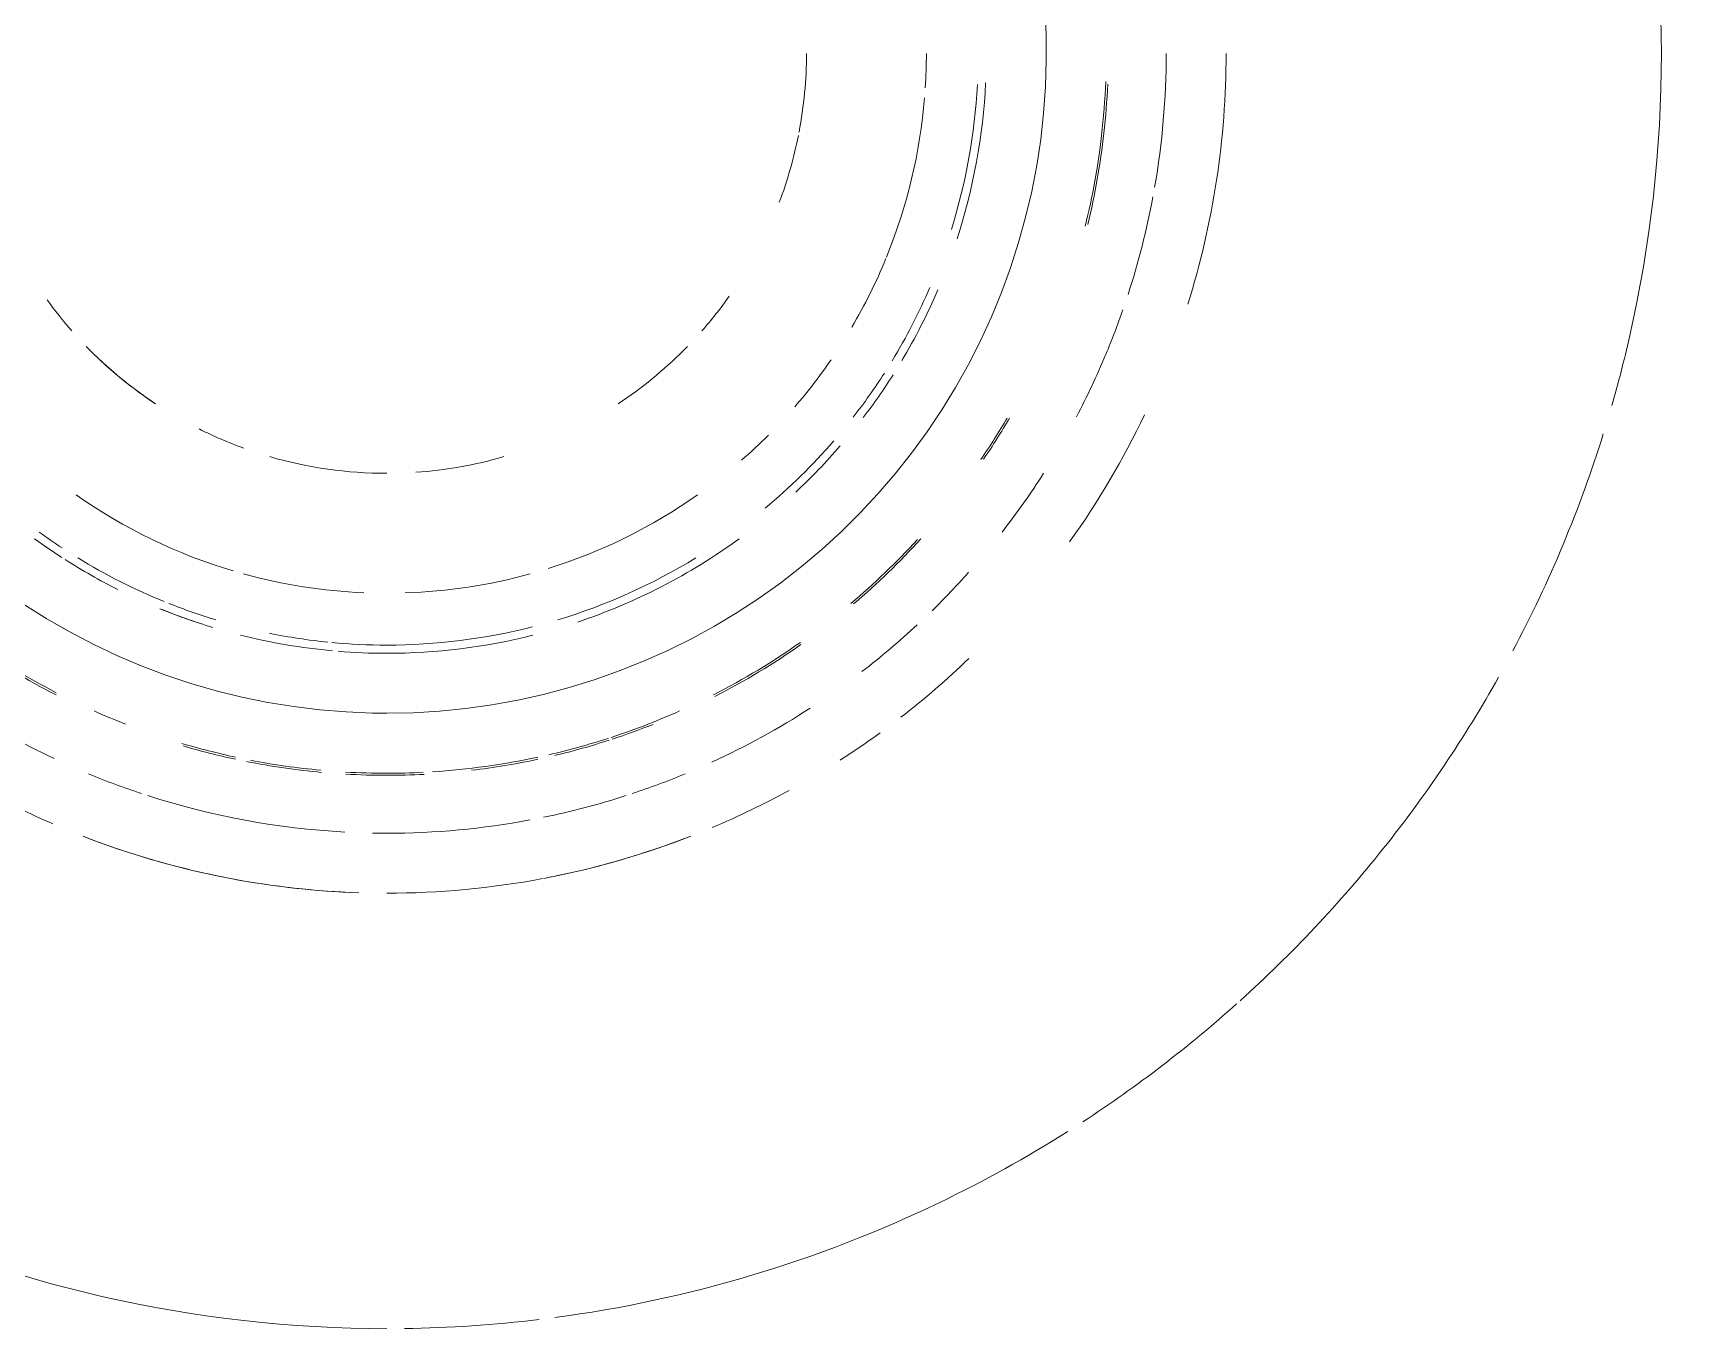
# Model space of a CAD drawing. Header units: millimetres. Extents: x -4000 to 187956, y -58990 to 162485.
# Drawn here: x 157100.8 to 157163.7, y 1700.4 to 1749.3 of the extents above; entities that cross this region are included whole.
import ezdxf

# ---------------------------------------------------------------- set-up
doc = ezdxf.new("R2010")
doc.units = ezdxf.units.MM
doc.layers.add('P-SANR-FIXT', color=6, linetype='Continuous', lineweight=9)

# ---------------------------------------------------------------- blocks, each defined once
blk = doc.blocks.new('C307 - C307-V893-FFS - TANG 1')
at = {"layer": 'P-SANR-FIXT', "color": 90}
for p, q in [((-0.996, 174.886), (-1.99, 174.826)), ((0, 174.906), (-0.996, 174.886)), ((0.538, 174.9), (0, 174.906)), ((2.526, 174.777), (1.533, 174.858)), ((-4.948, 174.409), (-5.92, 174.192)), ((-5.576, 174.269), (-5.92, 174.192)), ((-4.948, 174.409), (-5.576, 174.269)), ((-3.968, 174.588), (-4.948, 174.409)), ((-3.968, 174.588), (-4.948, 174.409)), ((-2.982, 174.727), (-3.968, 174.588)), ((-2.982, 174.727), (-3.968, 174.588)), ((-1.99, 174.826), (-2.982, 174.727)), ((3.515, 174.656), (2.526, 174.777)), ((3.515, 174.656), (2.526, 174.777)), ((4.498, 174.496), (3.515, 174.656)), ((4.498, 174.496), (3.515, 174.656)), ((5.474, 174.297), (4.498, 174.496)), ((6.441, 174.058), (5.474, 174.297)), ((-7.834, 173.641), (-8.774, 173.309)), ((-6.883, 173.936), (-7.834, 173.641)), ((-5.92, 174.192), (-6.883, 173.936)), ((7.398, 173.782), (6.441, 174.058)), ((8.343, 173.467), (7.398, 173.782)), ((-8.774, 173.309), (-9.699, 172.94)), ((9.275, 173.114), (8.343, 173.467)), ((10.192, 172.725), (9.275, 173.114)), ((10.192, 172.725), (9.275, 173.114)), ((-10.608, 172.533), (-11.501, 172.091)), ((-10.608, 172.533), (-11.501, 172.091)), ((-9.699, 172.94), (-10.608, 172.533)), ((-9.699, 172.94), (-10.608, 172.533)), ((11.092, 172.299), (10.192, 172.725)), ((11.092, 172.299), (10.192, 172.725)), ((-11.501, 172.091), (-12.375, 171.614)), ((-11.501, 172.091), (-12.375, 171.614)), ((11.975, 171.838), (11.092, 172.299)), ((12.839, 171.341), (11.975, 171.838)), ((12.839, 171.341), (12.142, 171.742)), ((-13.23, 171.101), (-14.063, 170.556)), ((-13.23, 171.101), (-14.063, 170.556)), ((-12.375, 171.614), (-13.23, 171.101)), ((-12.375, 171.614), (-13.23, 171.101)), ((13.682, 170.811), (12.839, 171.341)), ((13.682, 170.811), (12.839, 171.341)), ((-14.063, 170.556), (-14.874, 169.977)), ((-14.874, 169.977), (-15.661, 169.366)), ((-15.661, 169.366), (-16.422, 168.724)), ((-16.422, 168.724), (-17.158, 168.053)), ((-17.158, 168.053), (-17.866, 167.352)), ((-17.866, 167.352), (-18.546, 166.624)), ((-18.546, 166.624), (-19.196, 165.869)), ((-18.546, 166.624), (-19.196, 165.869)), ((-19.196, 165.869), (-19.815, 165.088)), ((-19.815, 165.088), (-20.403, 164.284)), ((-21.479, 162.608), (-21.966, 161.739)), ((-21.966, 161.739), (-22.418, 160.851)), ((-22.418, 160.851), (-22.834, 159.946)), ((-22.834, 159.946), (-23.213, 159.025)), ((-22.834, 159.946), (-23.213, 159.025)), ((-23.213, 159.025), (-23.555, 158.089)), ((-23.213, 159.025), (-23.555, 158.089)), ((-23.555, 158.089), (-23.86, 157.141)), ((-23.86, 157.141), (-24.126, 156.181)), ((-24.126, 156.181), (-24.354, 155.211)), ((-24.354, 155.211), (-24.543, 154.233)), ((-24.543, 154.233), (-24.693, 153.248)), ((-24.693, 153.248), (-24.803, 152.258)), ((-24.803, 152.258), (-24.874, 151.265)), ((-24.874, 151.265), (-24.904, 150.269)), ((-24.874, 151.265), (-24.904, 150.269)), ((-24.904, 150.269), (-24.895, 149.273)), ((-24.904, 150.269), (-24.895, 149.273)), ((-24.895, 149.273), (-24.846, 148.278)), ((-24.895, 149.273), (-24.846, 148.278))]:
    blk.add_line(p, q, dxfattribs=at)
at = {"layer": 'P-SANR-FIXT', "color": 90, "flags": 128}
for points in [[(0, 174.906), (-0.996, 174.886), (-1.99, 174.826), (-2.982, 174.727)], [(1.533, 174.858), (0.538, 174.9), (0, 174.906)], [(2.526, 174.777), (1.533, 174.858), (0.538, 174.9)], [(7.398, 173.782), (6.441, 174.058), (5.474, 174.297), (4.498, 174.496)], [(-7.834, 173.641), (-8.774, 173.309), (-9.699, 172.94)], [(-5.92, 174.192), (-6.883, 173.936), (-7.834, 173.641)], [(9.275, 173.114), (8.343, 173.467), (7.398, 173.782)], [(12.142, 171.742), (11.975, 171.838), (11.092, 172.299)], [(-14.063, 170.556), (-14.874, 169.977), (-15.661, 169.366)], [(-15.661, 169.366), (-16.422, 168.724), (-17.158, 168.053), (-17.866, 167.352), (-18.546, 166.624)], [(-19.196, 165.869), (-19.815, 165.088), (-20.403, 164.284), (-20.957, 163.457), (-21.479, 162.608), (-21.966, 161.739)], [(-20.403, 164.284), (-20.957, 163.457), (-21.479, 162.608)], [(-21.966, 161.739), (-22.418, 160.851), (-22.834, 159.946)], [(-23.555, 158.089), (-23.86, 157.141), (-24.126, 156.181), (-24.354, 155.211)], [(-24.354, 155.211), (-24.543, 154.233), (-24.693, 153.248), (-24.803, 152.258), (-24.874, 151.265)]]:
    blk.add_lwpolyline(points, dxfattribs=at)
at = {"layer": 'P-SANR-FIXT', "color": 254}
for start, end in [(90.78919, 96.86471), (64.28571, 90), (97.57242, 115.71429), (115.71429, 122.29654), (123.10508, 131.81018), (132.02878, 141.42857), (141.42857, 150.71819), (152.05817, 162.63814), (163.97782, 167.14286), (167.14286, 192.85714)]:
    blk.add_arc((0, 150), 48.136, start, end, dxfattribs=at)
at = {"layer": 'P-SANR-FIXT', "color": 90}
for radius, start, end in [(31.698, 90, 100.69705), (31.698, 90, 100.69705), (31.698, 68.77703, 88.07648), (31.698, 79.28012, 88.07648), (31.698, 100.77321, 111.22297), (31.698, 101.16825, 111.22297), (31.698, 68.77703, 78.83175), (29.434, 90, 100.57941), (29.434, 88.94096, 90), (29.434, 72.13412, 86.9143), (31.698, 112.79834, 118.6438), (31.698, 112.79834, 118.6438), (29.434, 101.60192, 107.86828), (31.698, 61.43497, 66.53955), (31.698, 61.43497, 66.53955), (29.434, 108.35321, 112.50647), (29.434, 67.49353, 71.64679), (29.434, 114.65296, 122.90239), (27.248, 96.75172, 102.08341), (27.17, 93.64805, 102.11179), (27.248, 90, 92.95697), (27.17, 90, 92.89211), (27.248, 86.74452, 90), (27.17, 86.71726, 90), (27.248, 78.7895, 84.80757), (27.17, 79.06932, 84.72606), (31.698, 122.68171, 126), (31.698, 122.68171, 126), (27.248, 103.47235, 107.95995), (27.17, 103.00259, 107.94473), (27.17, 73.45514, 77.86329), (27.248, 73.58854, 77.89171), (29.434, 57.09053, 64.7349), (27.248, 108.18794, 111.65225), (27.17, 108.17216, 111.34556), (31.698, 127.77357, 133.88776), (31.698, 127.77357, 133.88776), (27.17, 111.34556, 114.00388), (27.17, 65.99612, 68.69202), (27.248, 117.05009, 125.02004), (27.17, 117.01747, 125.10197), (27.17, 54.89059, 62.62948), (27.248, 54.97254, 62.70791), (29.434, 127.5574, 132.88959), (22.642, 90, 104.09242), (22.642, 90, 104.09242), (22.642, 90, 104.09242), (22.642, 85.34605, 90), (22.642, 85.34605, 90), (22.642, 85.34605, 90), (22.642, 75.87973, 84.81435), (22.642, 75.87973, 84.81435), (22.642, 75.87973, 84.81435), (22.332, 90, 104.25699), (22.332, 84.65623, 90), (22.332, 78.5639, 84.27535), (22.642, 108.57228, 126), (22.642, 108.57228, 126), (22.642, 108.57228, 126), (22.332, 106.79445, 121.51301), (22.332, 68.3582, 73.20555), (22.642, 67.76246, 73.11731), (22.642, 67.76246, 72), (22.642, 67.76246, 72), (29.434, 134.38776, 138.29038), (27.248, 130.30774, 137.75183), (27.17, 130.14988, 137.52075), (22.332, 58.48699, 67.86854), (20.377, 91.95507, 105.39247), (20.377, 74.60753, 87.54566), (22.642, 57.53925, 63.33283), (22.642, 57.53925, 63.33283), (22.642, 57.53925, 63.33283), (20.377, 107.41303, 125.1563), (20.377, 54.8437, 73.43605), (22.332, 54, 56.70052), (22.642, 54, 57.15538), (22.642, 54, 57.15538), (22.642, 54, 57.15538), (31.698, 144.43782, 154.52247), (31.698, 144.43782, 154.52247), (29.434, 142.1351, 147.42262), (22.332, 129.76143, 139.0847), (22.642, 133.01651, 139.12674), (22.642, 133.01651, 139.12674), (22.642, 133.01651, 139.12674), (15.849, 93.96604, 106.19803), (15.849, 93.96604, 106.19803), (15.849, 73.80197, 90), (15.849, 73.80197, 90), (27.248, 145.80389, 149.66723), (27.17, 145.65241, 149.56786), (20.377, 131.09996, 135), (15.849, 63.42695, 70.09263), (15.849, 63.42695, 70.09263), (29.434, 152.23573, 157.26139), (22.642, 142.63139, 147.61727), (22.332, 142.05502, 147.29785), (20.377, 139.12735, 145.42763), (15.849, 123.43143, 135), (15.849, 123.43143, 135), (15.849, 45, 56.56857), (15.849, 44.26348, 56.56857), (29.434, 157.28392, 160.81741), (22.642, 149.19433, 156.78139), (22.642, 149.19433, 156.78139), (22.642, 149.19433, 156.78139), (22.332, 148.70887, 156.69557), (15.849, 135, 135.73652), (15.849, 135, 135.73652), (15.849, 44.26348, 45), (15.849, 138.64736, 144.67195), (15.849, 138.64736, 144.67195), (15.849, 35.93712, 41.35264), (15.849, 35.93712, 41.35264), (20.377, 149.52461, 157.67519), (31.698, 162.62063, 180), (31.698, 162.62063, 180), (29.434, 162, 169.40896), (20.377, 157.8242, 175.29516), (22.642, 162, 177.20159), (22.642, 162, 177.20159), (22.642, 162, 177.20159), (22.332, 162.69504, 176.98236), (27.248, 166.29904, 173.66543), (27.17, 166.12009, 173.4416), (15.849, 159.2393, 168.73223), (15.849, 159.2393, 168.73223), (29.434, 170.123, 180), (27.248, 173.66543, 177.56041), (27.17, 173.4416, 177.76527), (15.849, 169.21164, 180), (15.849, 169.21164, 180), (20.377, 176.34195, 180)]:
    blk.add_arc((0, 150), radius, start, end, dxfattribs=at)
at = {"layer": 'P-SANR-FIXT', "color": 250}
blk.add_open_spline([(-119.281, 157.53), (-115.966, 146.845), (-106.161, 127.436), (-84.838, 108.521), (-62.347, 96.734), (-49.425, 91.873), (-42.56, 89.707)], degree=3, knots=[0, 0, 0, 0, 0.333333, 0.666667, 0.833333, 1, 1, 1, 1], dxfattribs=at)
blk = doc.blocks.new('C307 - C307-V946-FFS - TANG 1')
at = {"layer": 'P-SANR-FIXT', "color": 90}
for p, q in [((-0.996, 174.886), (-1.99, 174.826)), ((-0.996, 174.886), (-1.99, 174.826)), ((0, 174.906), (-0.996, 174.886)), ((0, 174.906), (-0.996, 174.886)), ((0.538, 174.9), (0, 174.906)), ((0.538, 174.9), (0, 174.906)), ((1.533, 174.858), (0.538, 174.9)), ((1.533, 174.858), (0.538, 174.9)), ((2.526, 174.777), (1.533, 174.858)), ((2.526, 174.777), (1.533, 174.858)), ((-4.948, 174.409), (-5.92, 174.192)), ((-5.576, 174.269), (-5.92, 174.192)), ((-4.948, 174.409), (-5.576, 174.269)), ((-3.968, 174.588), (-4.948, 174.409)), ((-3.968, 174.588), (-4.948, 174.409)), ((-2.982, 174.727), (-3.968, 174.588)), ((-2.982, 174.727), (-3.968, 174.588)), ((-1.99, 174.826), (-2.982, 174.727)), ((-1.99, 174.826), (-2.982, 174.727)), ((3.515, 174.656), (2.526, 174.777)), ((3.515, 174.656), (2.526, 174.777)), ((4.498, 174.496), (3.515, 174.656)), ((4.498, 174.496), (3.515, 174.656)), ((5.474, 174.297), (4.498, 174.496)), ((5.474, 174.297), (4.498, 174.496)), ((6.441, 174.058), (5.474, 174.297)), ((6.441, 174.058), (5.474, 174.297)), ((-7.834, 173.641), (-8.774, 173.309)), ((-7.834, 173.641), (-8.774, 173.309)), ((-6.883, 173.936), (-7.834, 173.641)), ((-6.883, 173.936), (-7.834, 173.641)), ((-5.92, 174.192), (-6.883, 173.936)), ((-5.92, 174.192), (-6.883, 173.936)), ((7.398, 173.782), (6.441, 174.058)), ((7.398, 173.782), (6.441, 174.058)), ((8.343, 173.467), (7.398, 173.782)), ((8.343, 173.467), (7.398, 173.782)), ((-8.774, 173.309), (-9.699, 172.94)), ((-8.774, 173.309), (-9.699, 172.94)), ((9.275, 173.114), (8.343, 173.467)), ((9.275, 173.114), (8.343, 173.467)), ((10.192, 172.725), (9.275, 173.114)), ((10.192, 172.725), (9.275, 173.114)), ((-10.608, 172.533), (-11.501, 172.091)), ((-10.608, 172.533), (-11.501, 172.091)), ((-9.699, 172.94), (-10.608, 172.533)), ((-9.699, 172.94), (-10.608, 172.533)), ((11.092, 172.299), (10.192, 172.725)), ((11.092, 172.299), (10.192, 172.725)), ((-11.501, 172.091), (-12.375, 171.614)), ((-11.501, 172.091), (-12.375, 171.614)), ((11.975, 171.838), (11.092, 172.299)), ((11.975, 171.838), (11.092, 172.299)), ((12.839, 171.341), (11.975, 171.838)), ((12.142, 171.742), (11.975, 171.838)), ((12.839, 171.341), (12.142, 171.742)), ((-13.23, 171.101), (-14.063, 170.556)), ((-13.23, 171.101), (-14.063, 170.556)), ((-12.375, 171.614), (-13.23, 171.101)), ((-12.375, 171.614), (-13.23, 171.101)), ((13.682, 170.811), (12.839, 171.341)), ((13.682, 170.811), (12.839, 171.341)), ((-14.063, 170.556), (-14.874, 169.977)), ((-14.063, 170.556), (-14.874, 169.977)), ((-14.874, 169.977), (-15.661, 169.366)), ((-14.874, 169.977), (-15.661, 169.366)), ((-15.661, 169.366), (-16.422, 168.724)), ((-15.661, 169.366), (-16.422, 168.724)), ((-16.422, 168.724), (-17.158, 168.053)), ((-16.422, 168.724), (-17.158, 168.053)), ((-17.158, 168.053), (-17.866, 167.352)), ((-17.158, 168.053), (-17.866, 167.352)), ((-17.866, 167.352), (-18.546, 166.624)), ((-17.866, 167.352), (-18.546, 166.624)), ((-18.546, 166.624), (-19.196, 165.869)), ((-18.546, 166.624), (-19.196, 165.869)), ((-19.196, 165.869), (-19.815, 165.088)), ((-19.196, 165.869), (-19.815, 165.088)), ((-19.815, 165.088), (-20.403, 164.284)), ((-19.815, 165.088), (-20.403, 164.284)), ((-20.403, 164.284), (-20.957, 163.457)), ((-20.403, 164.284), (-20.957, 163.457)), ((-20.957, 163.457), (-21.479, 162.608)), ((-20.957, 163.457), (-21.479, 162.608)), ((-21.479, 162.608), (-21.966, 161.739)), ((-21.479, 162.608), (-21.966, 161.739)), ((-21.966, 161.739), (-22.418, 160.851)), ((-21.966, 161.739), (-22.418, 160.851)), ((-22.418, 160.851), (-22.834, 159.946)), ((-22.834, 159.946), (-23.213, 159.025)), ((-23.213, 159.025), (-23.555, 158.089)), ((-23.555, 158.089), (-23.86, 157.141)), ((-23.555, 158.089), (-23.86, 157.141)), ((-23.86, 157.141), (-24.126, 156.181)), ((-23.86, 157.141), (-24.126, 156.181)), ((-24.126, 156.181), (-24.354, 155.211)), ((-24.126, 156.181), (-24.354, 155.211)), ((-24.354, 155.211), (-24.543, 154.233)), ((-24.354, 155.211), (-24.543, 154.233)), ((-24.543, 154.233), (-24.693, 153.248)), ((-24.543, 154.233), (-24.693, 153.248)), ((-24.693, 153.248), (-24.803, 152.258)), ((-24.693, 153.248), (-24.803, 152.258)), ((-24.803, 152.258), (-24.874, 151.265)), ((-24.803, 152.258), (-24.874, 151.265)), ((-24.874, 151.265), (-24.904, 150.269)), ((-24.874, 151.265), (-24.904, 150.269)), ((-24.904, 150.269), (-24.895, 149.273)), ((-24.904, 150.269), (-24.895, 149.273)), ((-24.895, 149.273), (-24.846, 148.278)), ((-24.895, 149.273), (-24.846, 148.278))]:
    blk.add_line(p, q, dxfattribs=at)
at = {"layer": 'P-SANR-FIXT', "color": 90, "flags": 128}
blk.add_lwpolyline([(-22.418, 160.851), (-22.834, 159.946), (-23.213, 159.025), (-23.555, 158.089)], dxfattribs=at)
at = {"layer": 'P-SANR-FIXT', "color": 254}
for start, end in [(90.78919, 96.86471), (64.28571, 90), (97.57242, 115.71429), (115.71429, 122.29654), (123.10508, 131.81018), (132.02878, 141.42857), (141.42857, 150.71819), (152.05817, 162.63814), (163.97782, 167.14286), (167.14286, 192.85714)]:
    blk.add_arc((0, 150), 48.136, start, end, dxfattribs=at)
at = {"layer": 'P-SANR-FIXT', "color": 90}
for radius, start, end in [(31.698, 90, 100.69705), (31.698, 90, 100.69705), (31.698, 68.77703, 88.07648), (31.698, 79.28012, 88.07648), (31.698, 100.77321, 111.22297), (31.698, 101.16825, 111.22297), (31.698, 68.77703, 78.83175), (29.434, 90, 100.57941), (29.434, 88.94096, 90), (29.434, 72.13412, 86.9143), (31.698, 112.79834, 118.6438), (31.698, 112.79834, 118.6438), (29.434, 101.60192, 107.86828), (31.698, 61.43497, 66.53955), (31.698, 61.43497, 66.53955), (29.434, 108.35321, 112.50647), (29.434, 67.49353, 71.64679), (29.434, 114.65296, 122.90239), (27.248, 96.75172, 102.08341), (27.17, 93.64805, 102.11179), (27.248, 90, 92.95697), (27.17, 90, 92.89211), (27.248, 86.74452, 90), (27.17, 86.71726, 90), (27.248, 78.7895, 84.80757), (27.17, 79.06932, 84.72606), (31.698, 122.68171, 126), (31.698, 122.68171, 126), (27.248, 103.47235, 107.95995), (27.17, 103.00259, 107.94473), (27.17, 73.45514, 77.86329), (27.248, 73.58854, 77.89171), (29.434, 57.09053, 64.7349), (27.248, 108.18794, 111.65225), (27.17, 108.17216, 111.34556), (31.698, 127.77357, 133.88776), (31.698, 127.77357, 133.88776), (27.17, 111.34556, 114.00388), (27.17, 65.99612, 68.69202), (27.248, 117.05009, 125.02004), (27.17, 117.01747, 125.10197), (27.17, 54.89059, 62.62948), (27.248, 54.97254, 62.70791), (29.434, 127.5574, 132.88959), (22.642, 90, 104.09242), (22.642, 90, 104.09242), (22.642, 90, 104.09242), (22.642, 85.34605, 90), (22.642, 85.34605, 90), (22.642, 85.34605, 90), (22.642, 75.87973, 84.81435), (22.642, 75.87973, 84.81435), (22.642, 75.87973, 84.81435), (22.332, 90, 104.25699), (22.332, 84.65623, 90), (22.332, 78.5639, 84.27535), (22.642, 108.57228, 126), (22.642, 108.57228, 126), (22.642, 108.57228, 126), (22.332, 106.79445, 121.51301), (22.332, 68.3582, 73.20555), (22.642, 67.76246, 73.11731), (22.642, 67.76246, 72), (22.642, 67.76246, 72), (29.434, 134.38776, 138.29038), (27.248, 130.30774, 137.75183), (27.17, 130.14988, 137.52075), (22.332, 58.48699, 67.86854), (20.377, 91.95507, 105.39247), (20.377, 74.60753, 87.54566), (22.642, 57.53925, 63.33283), (22.642, 57.53925, 63.33283), (22.642, 57.53925, 63.33283), (20.377, 107.41303, 125.1563), (20.377, 54.8437, 73.43605), (22.332, 54, 56.70052), (22.642, 54, 57.15538), (22.642, 54, 57.15538), (22.642, 54, 57.15538), (31.698, 144.43782, 154.52247), (31.698, 144.43782, 154.52247), (29.434, 142.1351, 147.42262), (22.332, 129.76143, 139.0847), (22.642, 133.01651, 139.12674), (22.642, 133.01651, 139.12674), (22.642, 133.01651, 139.12674), (15.849, 93.96604, 106.19803), (15.849, 93.96604, 106.19803), (15.849, 73.80197, 90), (15.849, 73.80197, 90), (27.248, 145.80389, 149.66723), (27.17, 145.65241, 149.56786), (20.377, 131.09996, 135), (15.849, 63.42695, 70.09263), (15.849, 63.42695, 70.09263), (29.434, 152.23573, 157.26139), (22.642, 142.63139, 147.61727), (22.332, 142.05502, 147.29785), (20.377, 139.12735, 145.42763), (15.849, 123.43143, 135), (15.849, 123.43143, 135), (15.849, 45, 56.56857), (15.849, 45, 56.56857), (29.434, 157.28392, 160.81741), (22.642, 149.19433, 156.78139), (22.642, 149.19433, 156.78139), (22.642, 149.19433, 156.78139), (22.332, 148.70887, 156.69557), (15.849, 135, 135.73652), (15.849, 135, 135.73652), (15.849, 44.26348, 45), (15.849, 44.26348, 45), (15.849, 138.64736, 144.67195), (15.849, 138.64736, 144.67195), (15.849, 35.93712, 41.35264), (15.849, 35.93712, 41.35264), (20.377, 149.52461, 157.67519), (31.698, 162.62063, 180), (31.698, 162.62063, 180), (29.434, 162, 169.40896), (20.377, 157.8242, 175.29516), (22.642, 162, 177.20159), (22.642, 162, 177.20159), (22.642, 162, 177.20159), (22.332, 162.69504, 176.98236), (27.248, 166.29904, 173.66543), (27.17, 166.12009, 173.4416), (15.849, 159.2393, 168.73223), (15.849, 159.2393, 168.73223), (29.434, 170.123, 180), (27.248, 173.66543, 177.56041), (27.17, 173.4416, 177.76527), (15.849, 169.21164, 180), (15.849, 169.21164, 180), (20.377, 176.34195, 180)]:
    blk.add_arc((0, 150), radius, start, end, dxfattribs=at)
at = {"layer": 'P-SANR-FIXT', "color": 250}
blk.add_open_spline([(-119.281, 157.53), (-115.966, 146.845), (-106.161, 127.436), (-84.838, 108.521), (-62.347, 96.734), (-49.425, 91.873), (-42.56, 89.707)], degree=3, knots=[0, 0, 0, 0, 0.333333, 0.666667, 0.833333, 1, 1, 1, 1], dxfattribs=at)
blk = doc.blocks.new('CMF2_NHAXUONG_A_rvt-1-FFS - TANG 1')
at = {"layer": 'P-SANR-FIXT', "color": 250, "lineweight": 9, "rotation": 180}
for name in ['C307 - C307-V893-FFS - TANG 1', 'C307 - C307-V946-FFS - TANG 1']:
    blk.add_blockref(name, (157114.145, 1898.501), dxfattribs=at)

msp = doc.modelspace()

# ---------------------------------------------------------------- block references
at = {"lineweight": 5}
msp.add_blockref('CMF2_NHAXUONG_A_rvt-1-FFS - TANG 1', (0, 0), dxfattribs=at)

doc.saveas('drawing.dxf')
